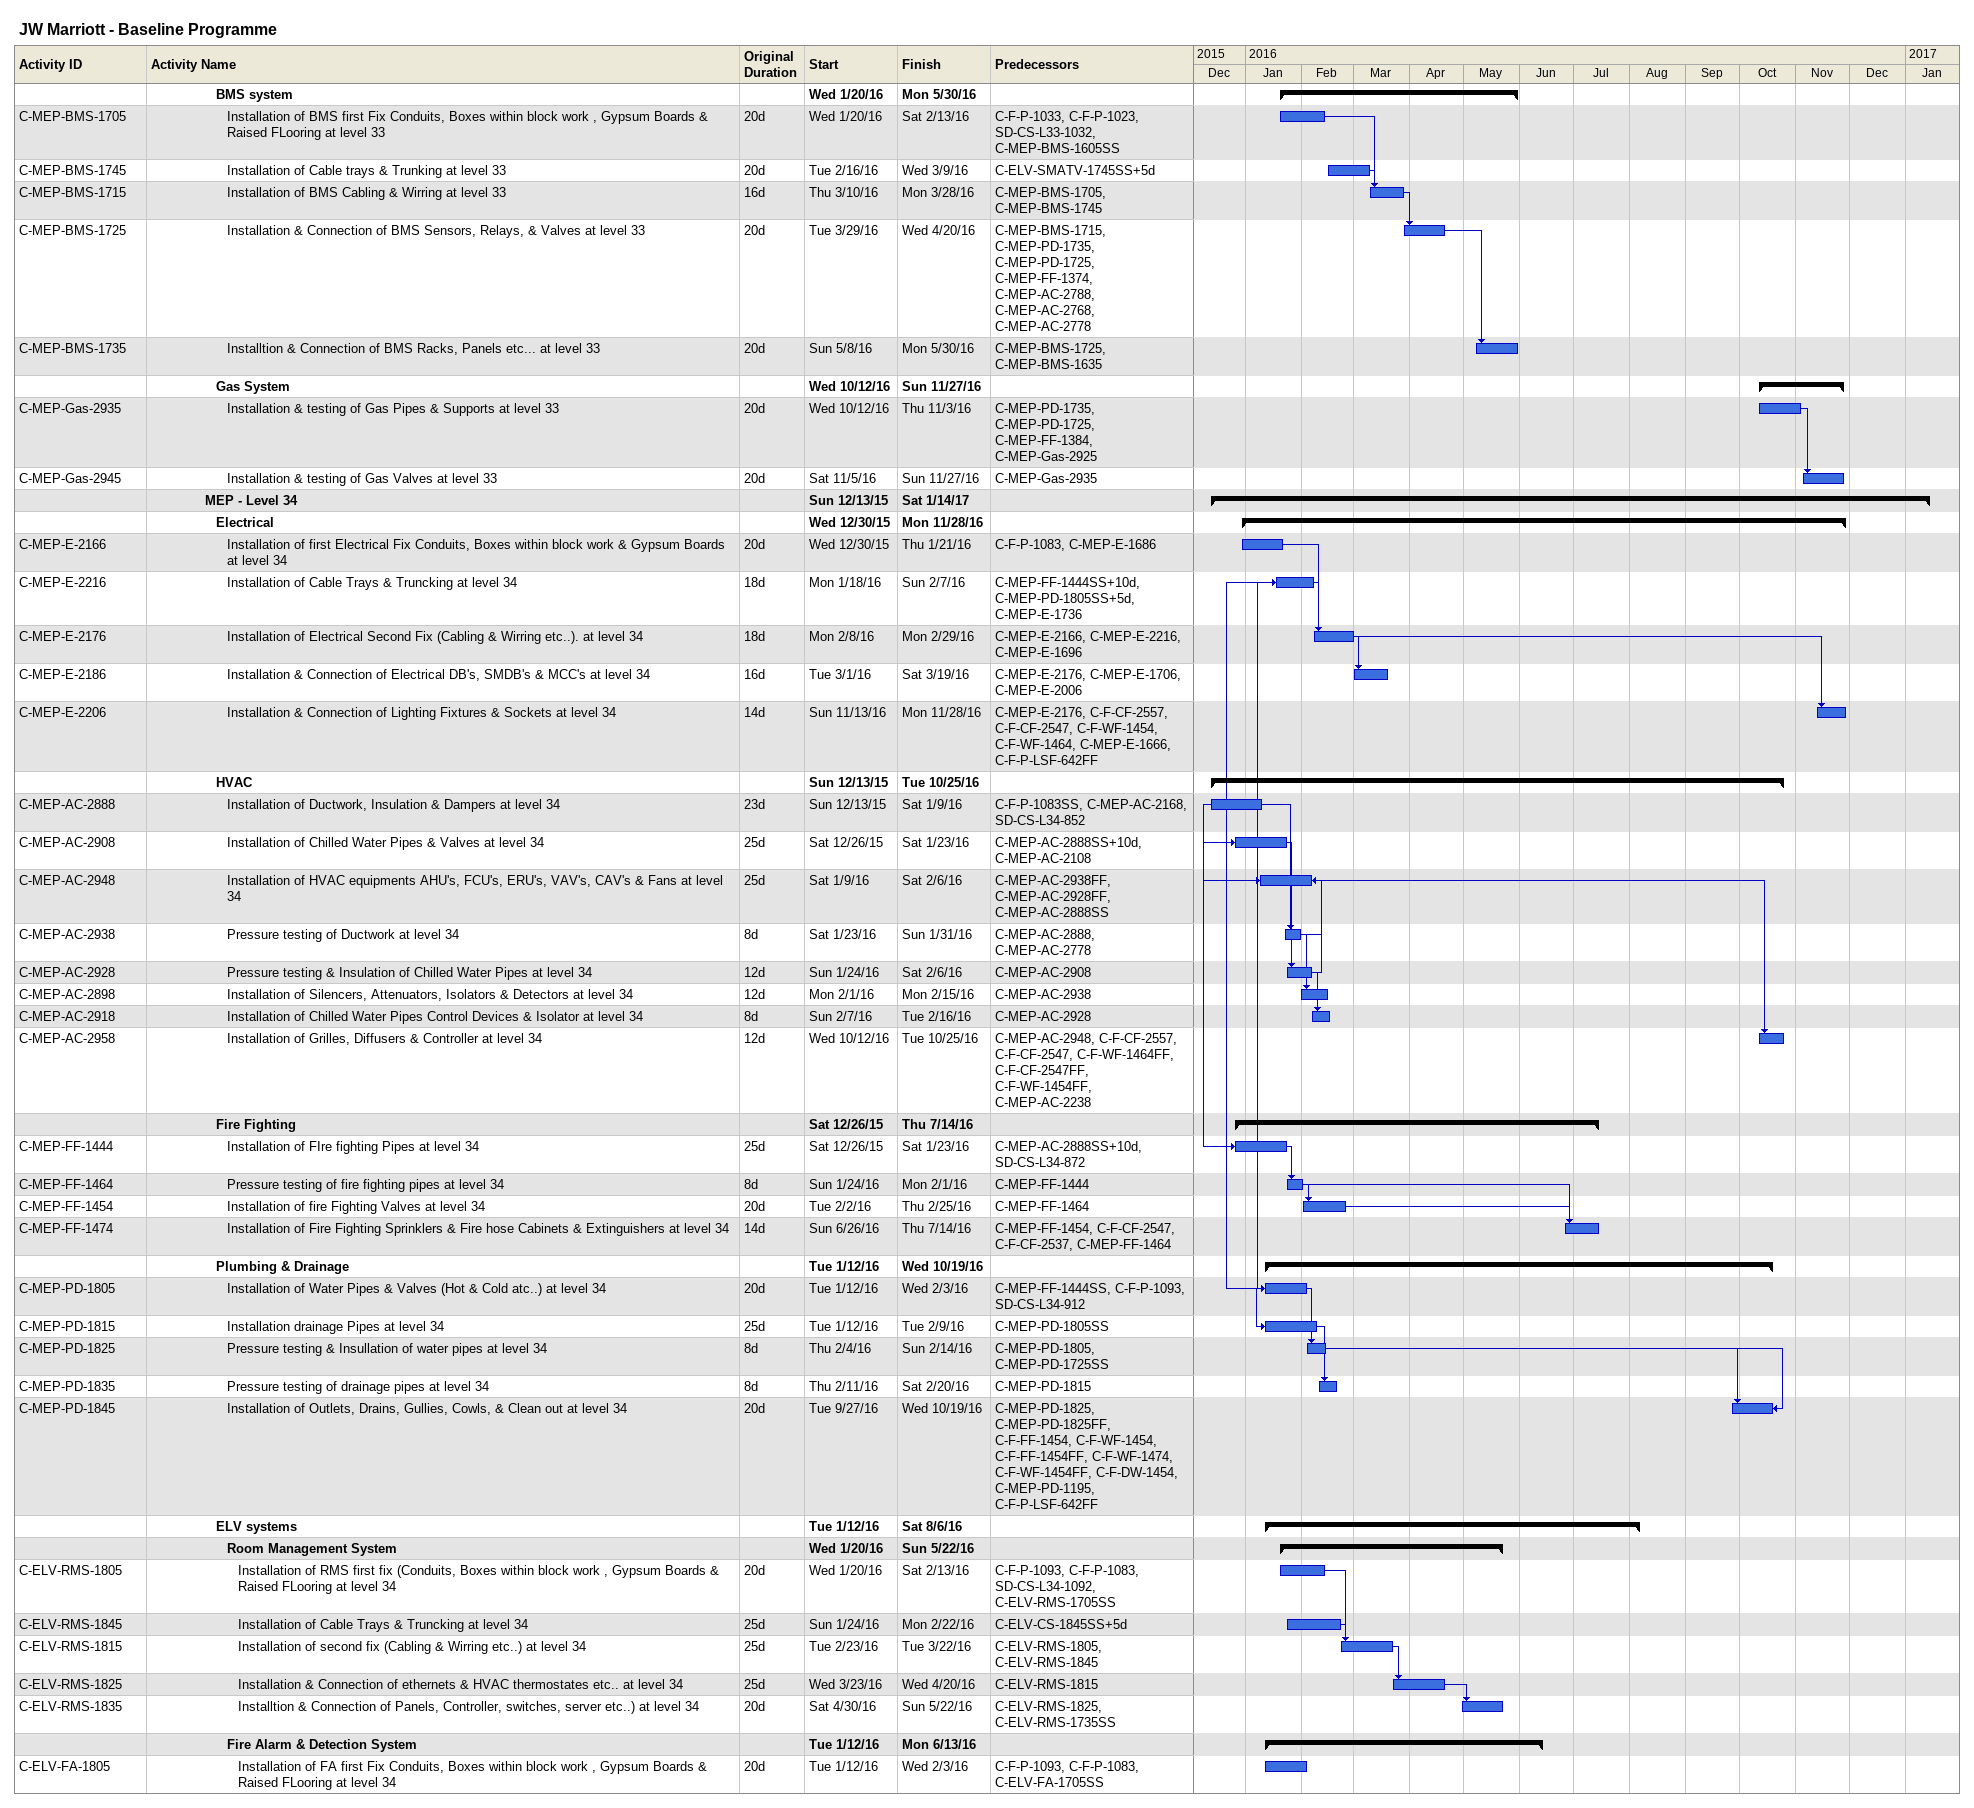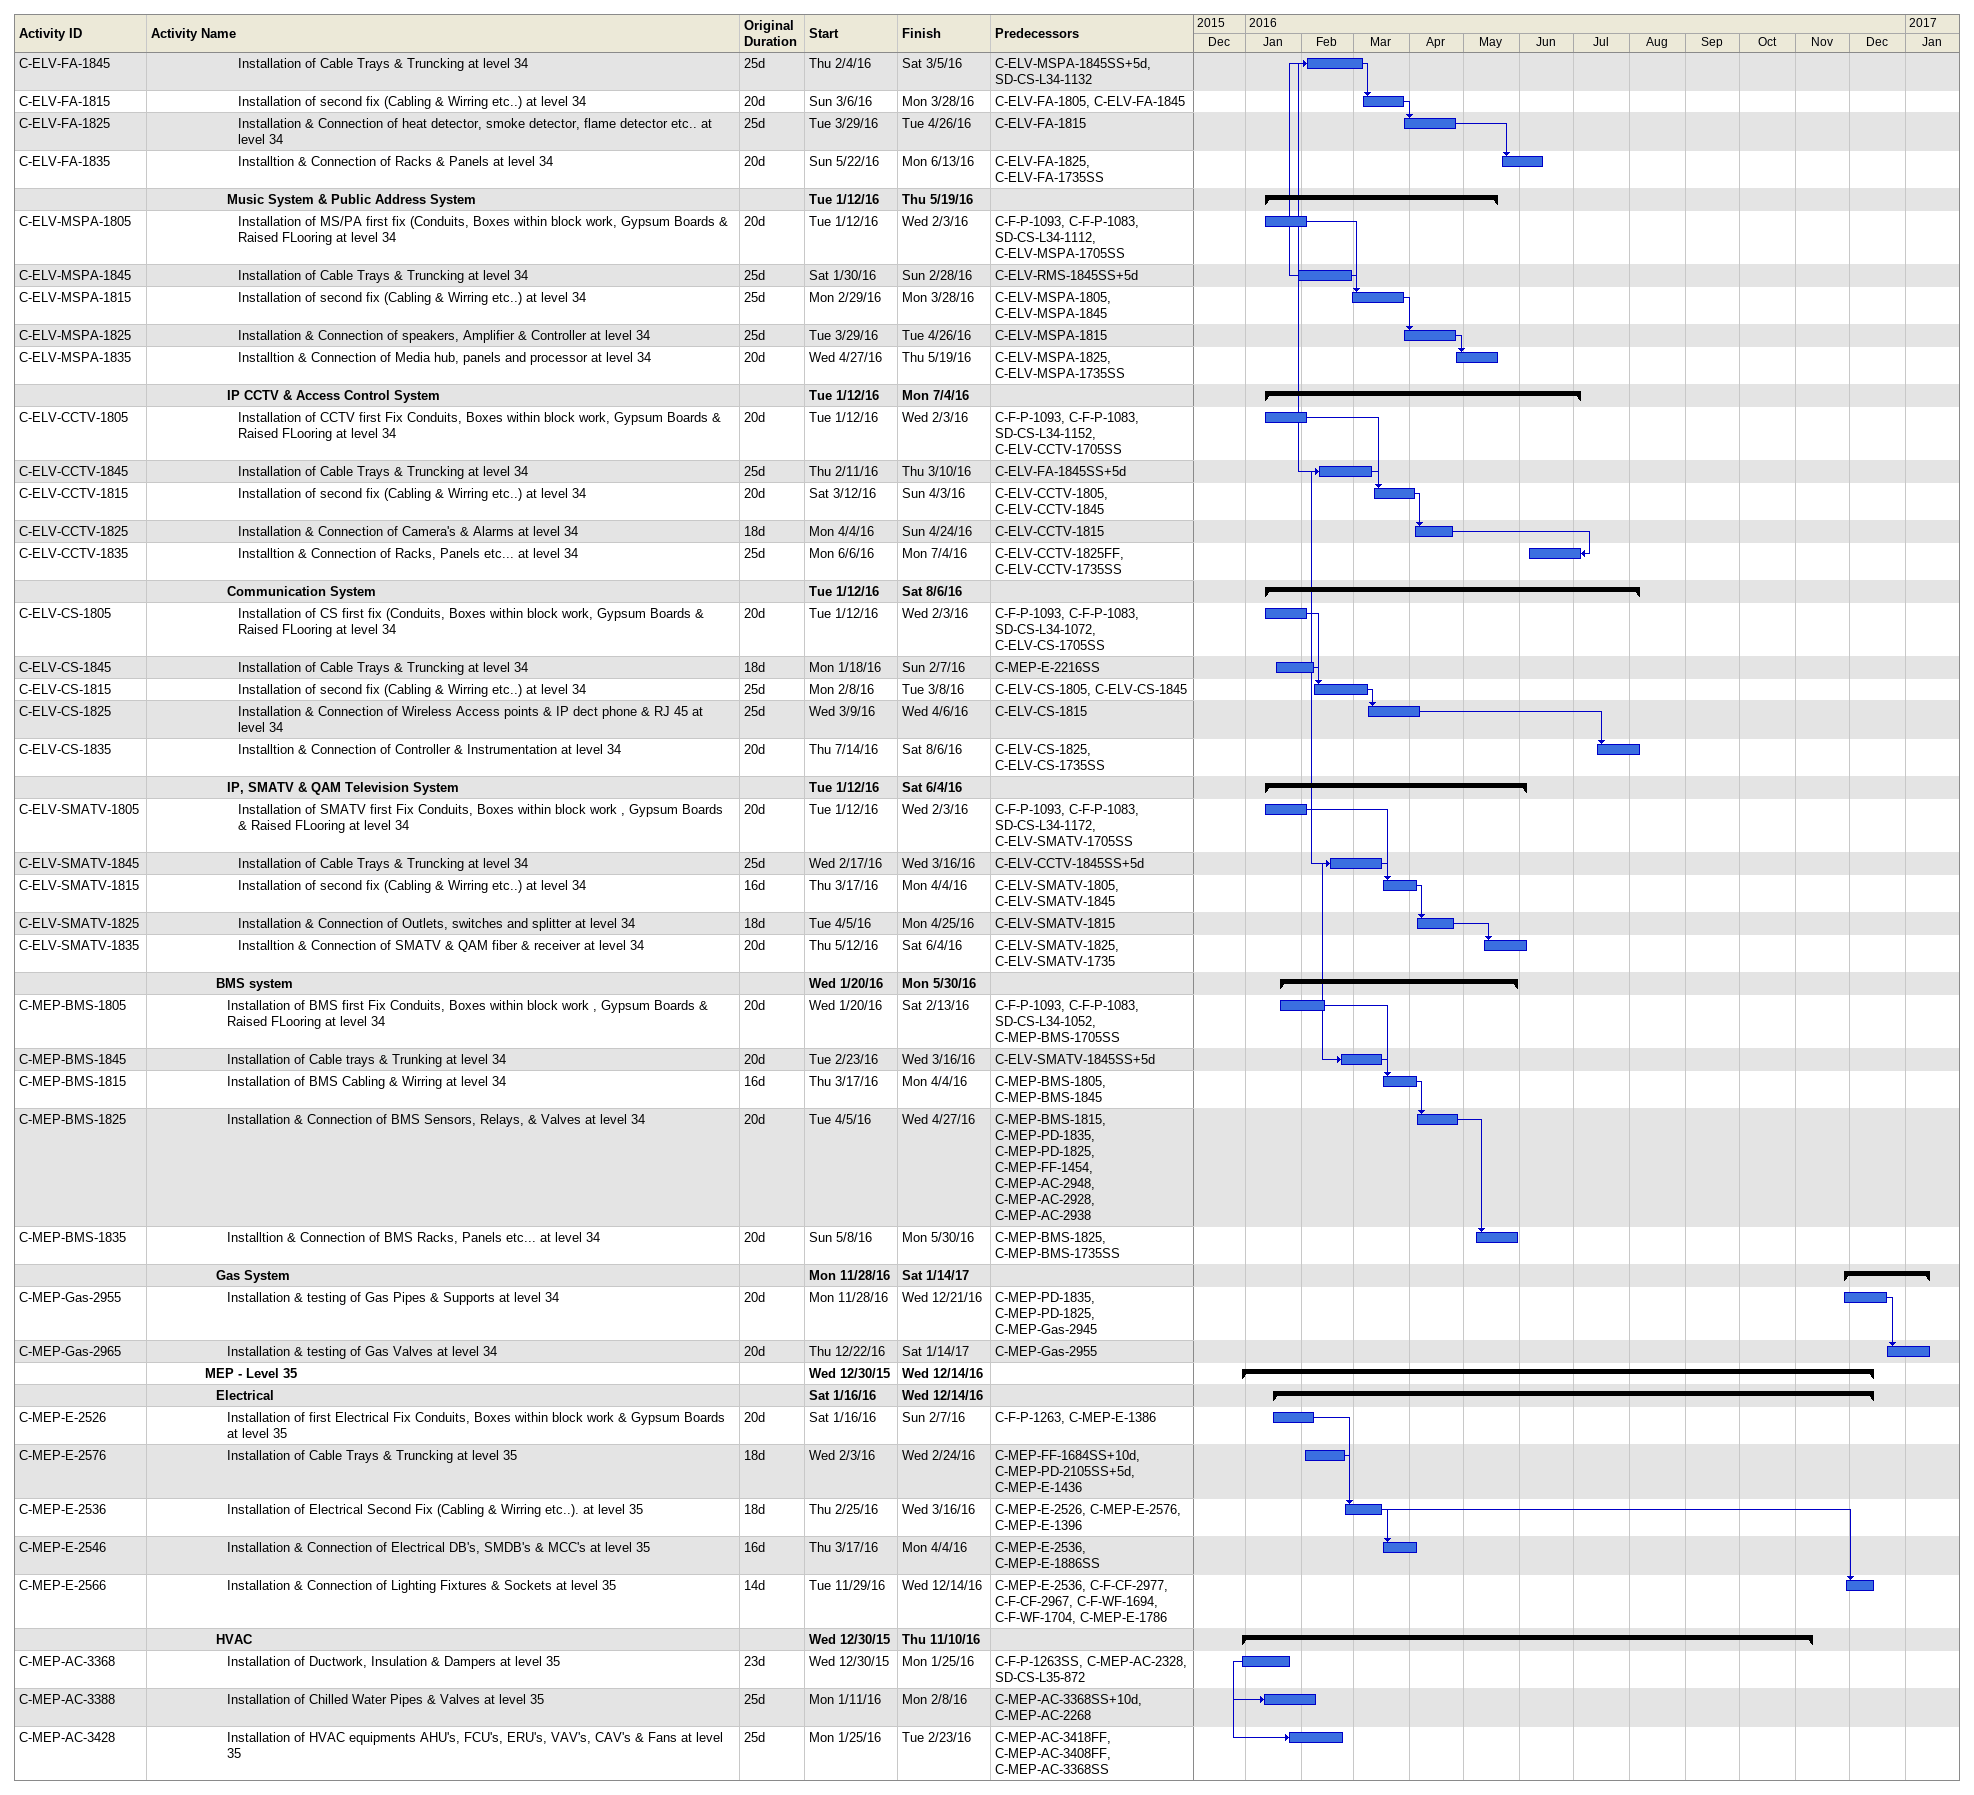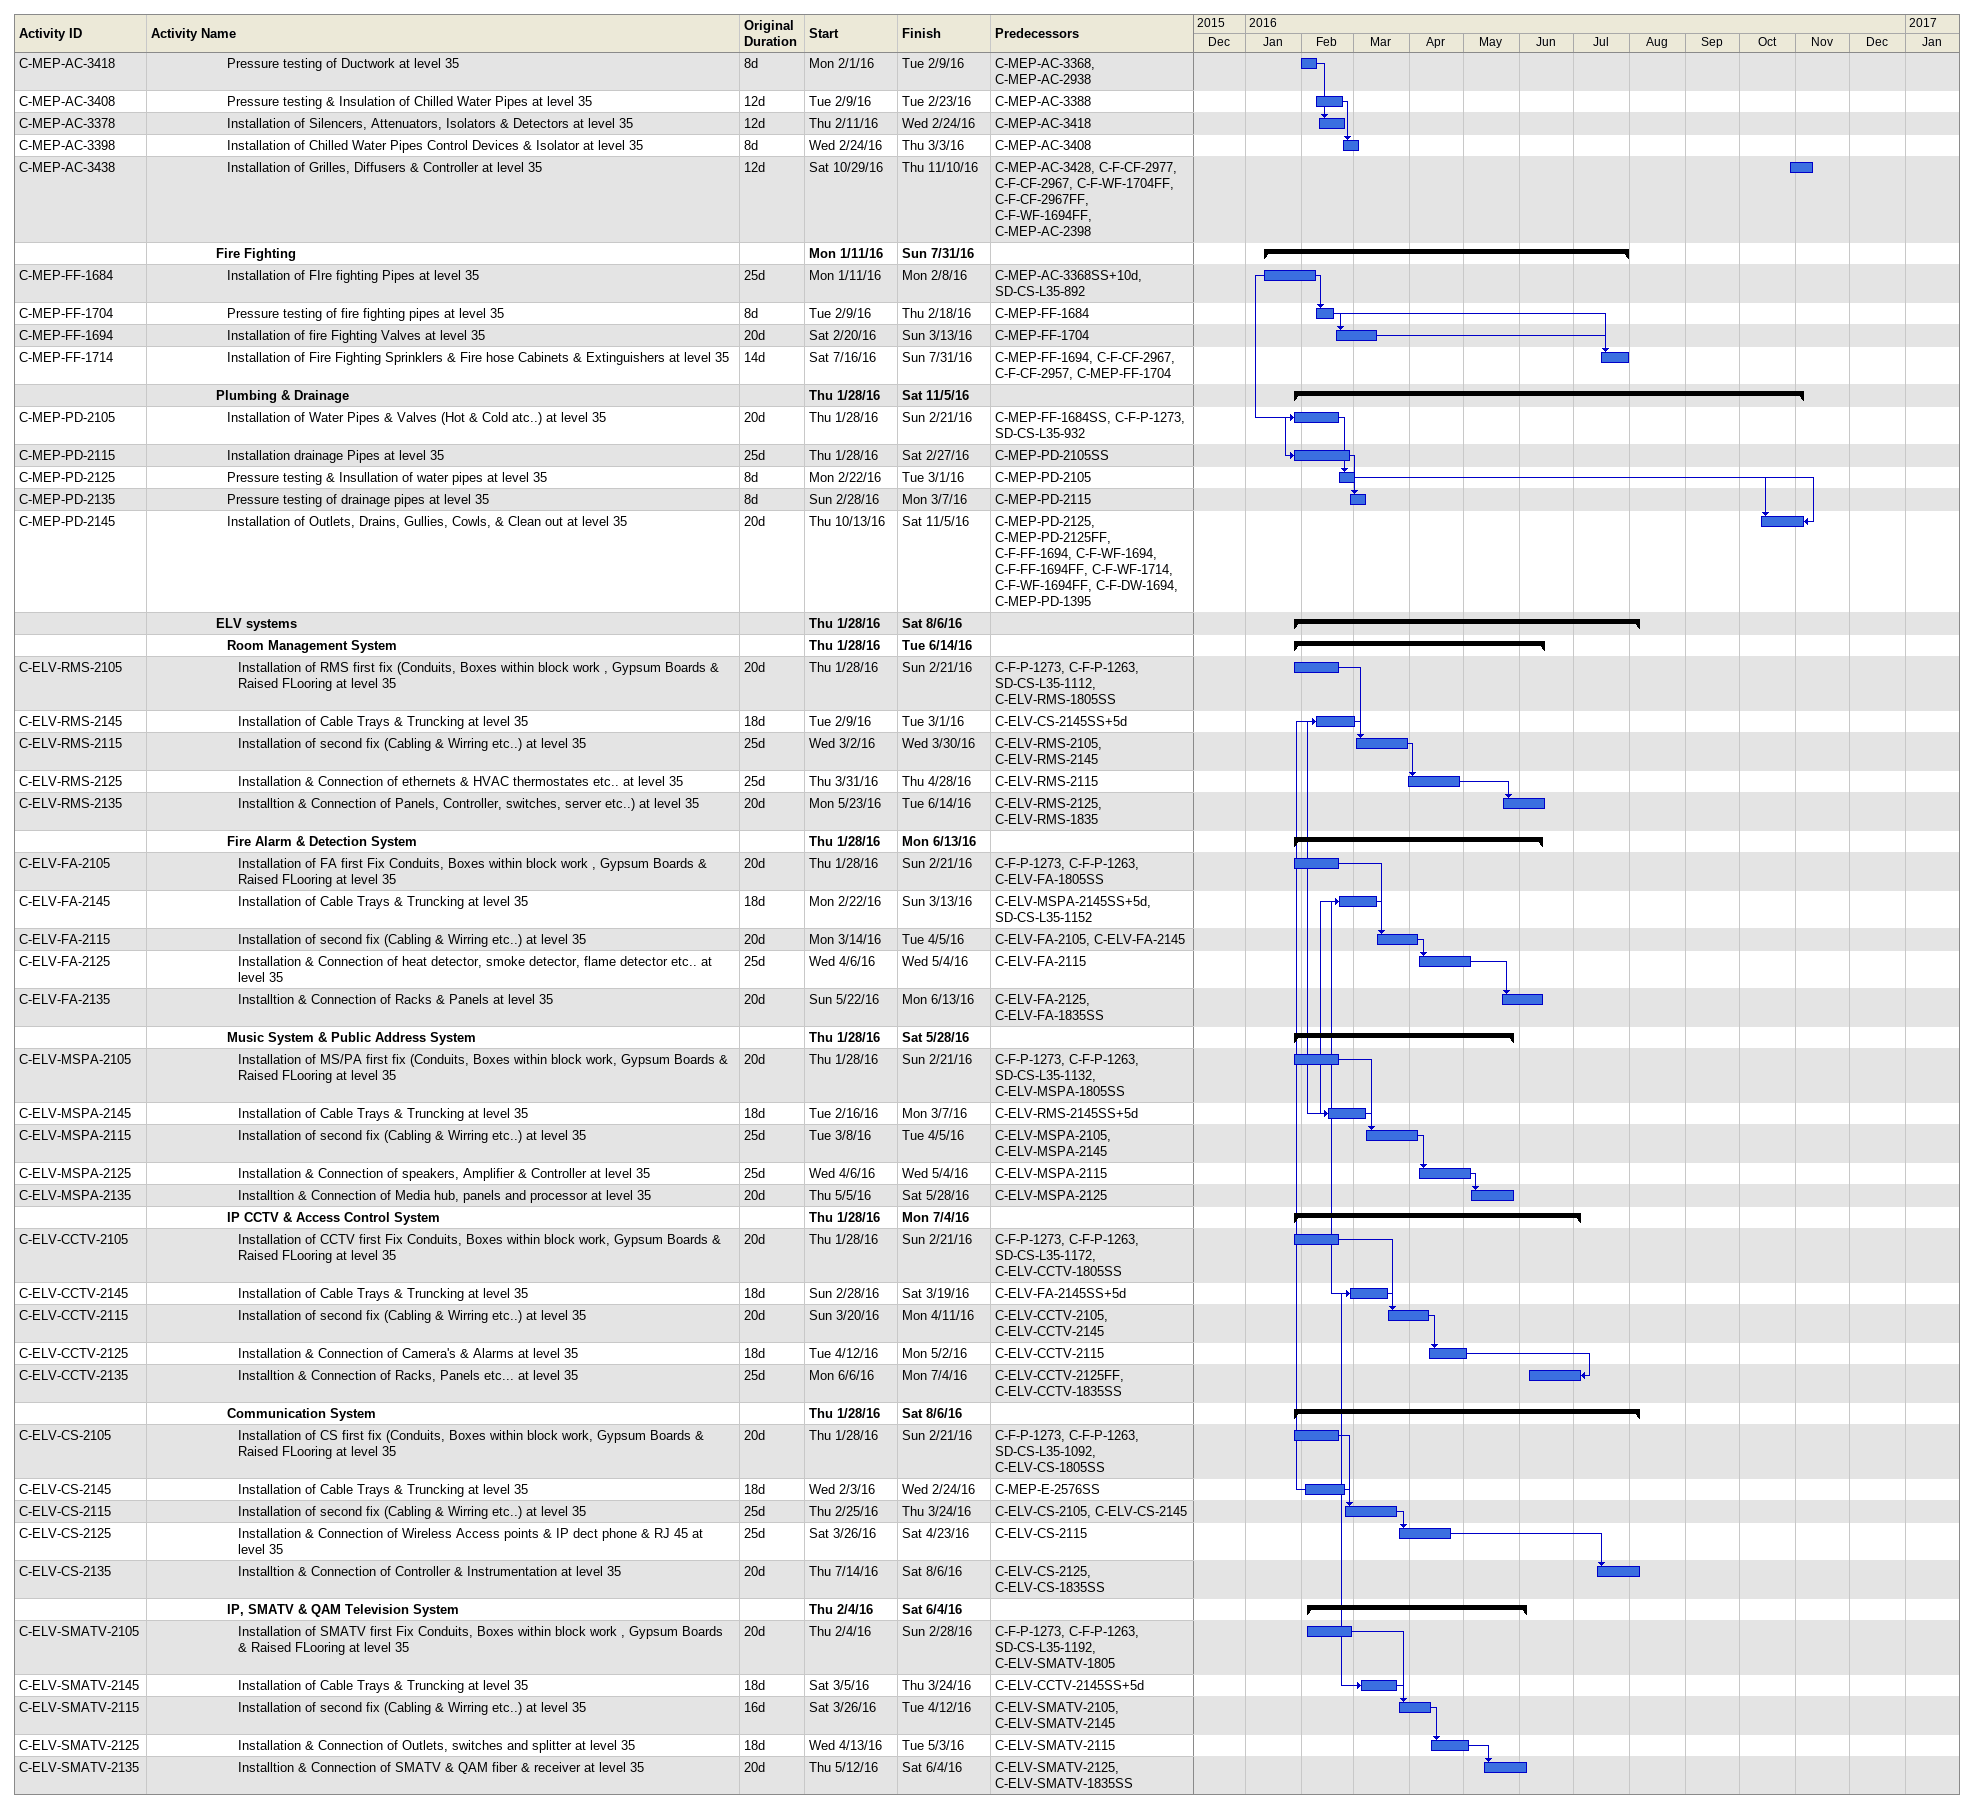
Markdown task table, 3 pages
JW Marriott - Baseline Programme

| ID | Level | Task | Original duration | Start | Finish | Predecessors |
|---|---|---|---|---|---|---|
|  | 7 | **BMS system** |  | 2016-01-20 | 2016-05-30 |  |
| C-MEP-BMS-1705 | 8 | Installation of BMS first Fix Conduits, Boxes within block work , Gypsum Boards & Raised FLooring at level 33 | 20d | 2016-01-20 | 2016-02-13 | C-F-P-1033, C-F-P-1023, SD-CS-L33-1032, C-MEP-BMS-1605SS |
| C-MEP-BMS-1745 | 8 | Installation of Cable trays & Trunking at level 33 | 20d | 2016-02-16 | 2016-03-09 | C-ELV-SMATV-1745SS+5d |
| C-MEP-BMS-1715 | 8 | Installation of BMS Cabling & Wirring at level 33 | 16d | 2016-03-10 | 2016-03-28 | C-MEP-BMS-1705, C-MEP-BMS-1745 |
| C-MEP-BMS-1725 | 8 | Installation & Connection of BMS Sensors, Relays, & Valves at level 33 | 20d | 2016-03-29 | 2016-04-20 | C-MEP-BMS-1715, C-MEP-PD-1735, C-MEP-PD-1725, C-MEP-FF-1374, C-MEP-AC-2788, C-MEP-AC-2768, C-MEP-AC-2778 |
| C-MEP-BMS-1735 | 8 | Installtion & Connection of BMS Racks, Panels etc... at level 33 | 20d | 2016-05-08 | 2016-05-30 | C-MEP-BMS-1725, C-MEP-BMS-1635 |
|  | 7 | **Gas System** |  | 2016-10-12 | 2016-11-27 |  |
| C-MEP-Gas-2935 | 8 | Installation & testing of Gas Pipes & Supports at level 33 | 20d | 2016-10-12 | 2016-11-03 | C-MEP-PD-1735, C-MEP-PD-1725, C-MEP-FF-1384, C-MEP-Gas-2925 |
| C-MEP-Gas-2945 | 8 | Installation & testing of Gas Valves at level 33 | 20d | 2016-11-05 | 2016-11-27 | C-MEP-Gas-2935 |
|  | 6 | **MEP - Level 34** |  | 2015-12-13 | 2017-01-14 |  |
|  | 7 | **Electrical** |  | 2015-12-30 | 2016-11-28 |  |
| C-MEP-E-2166 | 8 | Installation of first Electrical Fix Conduits, Boxes within block work & Gypsum Boards at level 34 | 20d | 2015-12-30 | 2016-01-21 | C-F-P-1083, C-MEP-E-1686 |
| C-MEP-E-2216 | 8 | Installation of Cable Trays & Truncking at level 34 | 18d | 2016-01-18 | 2016-02-07 | C-MEP-FF-1444SS+10d, C-MEP-PD-1805SS+5d, C-MEP-E-1736 |
| C-MEP-E-2176 | 8 | Installation of Electrical Second Fix (Cabling & Wirring etc..). at level 34 | 18d | 2016-02-08 | 2016-02-29 | C-MEP-E-2166, C-MEP-E-2216, C-MEP-E-1696 |
| C-MEP-E-2186 | 8 | Installation & Connection of Electrical DB's, SMDB's & MCC's at level 34 | 16d | 2016-03-01 | 2016-03-19 | C-MEP-E-2176, C-MEP-E-1706, C-MEP-E-2006 |
| C-MEP-E-2206 | 8 | Installation & Connection of Lighting Fixtures & Sockets at level 34 | 14d | 2016-11-13 | 2016-11-28 | C-MEP-E-2176, C-F-CF-2557, C-F-CF-2547, C-F-WF-1454, C-F-WF-1464, C-MEP-E-1666, C-F-P-LSF-642FF |
|  | 7 | **HVAC** |  | 2015-12-13 | 2016-10-25 |  |
| C-MEP-AC-2888 | 8 | Installation of Ductwork, Insulation & Dampers at level 34 | 23d | 2015-12-13 | 2016-01-09 | C-F-P-1083SS, C-MEP-AC-2168, SD-CS-L34-852 |
| C-MEP-AC-2908 | 8 | Installation of Chilled Water Pipes & Valves at level 34 | 25d | 2015-12-26 | 2016-01-23 | C-MEP-AC-2888SS+10d, C-MEP-AC-2108 |
| C-MEP-AC-2948 | 8 | Installation of HVAC equipments AHU's, FCU's, ERU's, VAV's, CAV's & Fans at level 34 | 25d | 2016-01-09 | 2016-02-06 | C-MEP-AC-2938FF, C-MEP-AC-2928FF, C-MEP-AC-2888SS |
| C-MEP-AC-2938 | 8 | Pressure testing of Ductwork at level 34 | 8d | 2016-01-23 | 2016-01-31 | C-MEP-AC-2888, C-MEP-AC-2778 |
| C-MEP-AC-2928 | 8 | Pressure testing & Insulation of Chilled Water Pipes at level 34 | 12d | 2016-01-24 | 2016-02-06 | C-MEP-AC-2908 |
| C-MEP-AC-2898 | 8 | Installation of Silencers, Attenuators, Isolators & Detectors at level 34 | 12d | 2016-02-01 | 2016-02-15 | C-MEP-AC-2938 |
| C-MEP-AC-2918 | 8 | Installation of Chilled Water Pipes Control Devices & Isolator at level 34 | 8d | 2016-02-07 | 2016-02-16 | C-MEP-AC-2928 |
| C-MEP-AC-2958 | 8 | Installation of Grilles, Diffusers & Controller at level 34 | 12d | 2016-10-12 | 2016-10-25 | C-MEP-AC-2948, C-F-CF-2557, C-F-CF-2547, C-F-WF-1464FF, C-F-CF-2547FF, C-F-WF-1454FF, C-MEP-AC-2238 |
|  | 7 | **Fire Fighting** |  | 2015-12-26 | 2016-07-14 |  |
| C-MEP-FF-1444 | 8 | Installation of FIre fighting Pipes at level 34 | 25d | 2015-12-26 | 2016-01-23 | C-MEP-AC-2888SS+10d, SD-CS-L34-872 |
| C-MEP-FF-1464 | 8 | Pressure testing of fire fighting pipes at level 34 | 8d | 2016-01-24 | 2016-02-01 | C-MEP-FF-1444 |
| C-MEP-FF-1454 | 8 | Installation of fire Fighting Valves at level 34 | 20d | 2016-02-02 | 2016-02-25 | C-MEP-FF-1464 |
| C-MEP-FF-1474 | 8 | Installation of Fire Fighting Sprinklers & Fire hose Cabinets & Extinguishers at level 34 | 14d | 2016-06-26 | 2016-07-14 | C-MEP-FF-1454, C-F-CF-2547, C-F-CF-2537, C-MEP-FF-1464 |
|  | 7 | **Plumbing & Drainage** |  | 2016-01-12 | 2016-10-19 |  |
| C-MEP-PD-1805 | 8 | Installation of Water Pipes & Valves (Hot & Cold atc..) at level 34 | 20d | 2016-01-12 | 2016-02-03 | C-MEP-FF-1444SS, C-F-P-1093, SD-CS-L34-912 |
| C-MEP-PD-1815 | 8 | Installation drainage Pipes at level 34 | 25d | 2016-01-12 | 2016-02-09 | C-MEP-PD-1805SS |
| C-MEP-PD-1825 | 8 | Pressure testing & Insullation of water pipes at level 34 | 8d | 2016-02-04 | 2016-02-14 | C-MEP-PD-1805, C-MEP-PD-1725SS |
| C-MEP-PD-1835 | 8 | Pressure testing of drainage pipes at level 34 | 8d | 2016-02-11 | 2016-02-20 | C-MEP-PD-1815 |
| C-MEP-PD-1845 | 8 | Installation of Outlets, Drains, Gullies, Cowls, & Clean out at level 34 | 20d | 2016-09-27 | 2016-10-19 | C-MEP-PD-1825, C-MEP-PD-1825FF, C-F-FF-1454, C-F-WF-1454, C-F-FF-1454FF, C-F-WF-1474, C-F-WF-1454FF, C-F-DW-1454, C-MEP-PD-1195, C-F-P-LSF-642FF |
|  | 7 | **ELV systems** |  | 2016-01-12 | 2016-08-06 |  |
|  | 8 | **Room Management System** |  | 2016-01-20 | 2016-05-22 |  |
| C-ELV-RMS-1805 | 9 | Installation of RMS first fix (Conduits, Boxes within block work , Gypsum Boards & Raised FLooring at level 34 | 20d | 2016-01-20 | 2016-02-13 | C-F-P-1093, C-F-P-1083, SD-CS-L34-1092, C-ELV-RMS-1705SS |
| C-ELV-RMS-1845 | 9 | Installation of Cable Trays & Truncking at level 34 | 25d | 2016-01-24 | 2016-02-22 | C-ELV-CS-1845SS+5d |
| C-ELV-RMS-1815 | 9 | Installation of second fix (Cabling & Wirring etc..) at level 34 | 25d | 2016-02-23 | 2016-03-22 | C-ELV-RMS-1805, C-ELV-RMS-1845 |
| C-ELV-RMS-1825 | 9 | Installation & Connection of ethernets & HVAC thermostates etc.. at level 34 | 25d | 2016-03-23 | 2016-04-20 | C-ELV-RMS-1815 |
| C-ELV-RMS-1835 | 9 | Installtion & Connection of Panels, Controller, switches, server etc..) at level 34 | 20d | 2016-04-30 | 2016-05-22 | C-ELV-RMS-1825, C-ELV-RMS-1735SS |
|  | 8 | **Fire Alarm & Detection System** |  | 2016-01-12 | 2016-06-13 |  |
| C-ELV-FA-1805 | 9 | Installation of FA first Fix Conduits, Boxes within block work , Gypsum Boards & Raised FLooring at level 34 | 20d | 2016-01-12 | 2016-02-03 | C-F-P-1093, C-F-P-1083, C-ELV-FA-1705SS |
| C-ELV-FA-1845 | 9 | Installation of Cable Trays & Truncking at level 34 | 25d | 2016-02-04 | 2016-03-05 | C-ELV-MSPA-1845SS+5d, SD-CS-L34-1132 |
| C-ELV-FA-1815 | 9 | Installation of second fix (Cabling & Wirring etc..) at level 34 | 20d | 2016-03-06 | 2016-03-28 | C-ELV-FA-1805, C-ELV-FA-1845 |
| C-ELV-FA-1825 | 9 | Installation & Connection of heat detector, smoke detector, flame detector etc.. at level 34 | 25d | 2016-03-29 | 2016-04-26 | C-ELV-FA-1815 |
| C-ELV-FA-1835 | 9 | Installtion & Connection of Racks & Panels at level 34 | 20d | 2016-05-22 | 2016-06-13 | C-ELV-FA-1825, C-ELV-FA-1735SS |
|  | 8 | **Music System & Public Address System** |  | 2016-01-12 | 2016-05-19 |  |
| C-ELV-MSPA-1805 | 9 | Installation of MS/PA first fix (Conduits, Boxes within block work, Gypsum Boards & Raised FLooring at level 34 | 20d | 2016-01-12 | 2016-02-03 | C-F-P-1093, C-F-P-1083, SD-CS-L34-1112, C-ELV-MSPA-1705SS |
| C-ELV-MSPA-1845 | 9 | Installation of Cable Trays & Truncking at level 34 | 25d | 2016-01-30 | 2016-02-28 | C-ELV-RMS-1845SS+5d |
| C-ELV-MSPA-1815 | 9 | Installation of second fix (Cabling & Wirring etc..) at level 34 | 25d | 2016-02-29 | 2016-03-28 | C-ELV-MSPA-1805, C-ELV-MSPA-1845 |
| C-ELV-MSPA-1825 | 9 | Installation & Connection of speakers, Amplifier & Controller at level 34 | 25d | 2016-03-29 | 2016-04-26 | C-ELV-MSPA-1815 |
| C-ELV-MSPA-1835 | 9 | Installtion & Connection of Media hub, panels and processor at level 34 | 20d | 2016-04-27 | 2016-05-19 | C-ELV-MSPA-1825, C-ELV-MSPA-1735SS |
|  | 8 | **IP CCTV & Access Control System** |  | 2016-01-12 | 2016-07-04 |  |
| C-ELV-CCTV-1805 | 9 | Installation of CCTV first Fix Conduits, Boxes within block work, Gypsum Boards & Raised FLooring at level 34 | 20d | 2016-01-12 | 2016-02-03 | C-F-P-1093, C-F-P-1083, SD-CS-L34-1152, C-ELV-CCTV-1705SS |
| C-ELV-CCTV-1845 | 9 | Installation of Cable Trays & Truncking at level 34 | 25d | 2016-02-11 | 2016-03-10 | C-ELV-FA-1845SS+5d |
| C-ELV-CCTV-1815 | 9 | Installation of second fix (Cabling & Wirring etc..) at level 34 | 20d | 2016-03-12 | 2016-04-03 | C-ELV-CCTV-1805, C-ELV-CCTV-1845 |
| C-ELV-CCTV-1825 | 9 | Installation & Connection of Camera's & Alarms at level 34 | 18d | 2016-04-04 | 2016-04-24 | C-ELV-CCTV-1815 |
| C-ELV-CCTV-1835 | 9 | Installtion & Connection of Racks, Panels etc... at level 34 | 25d | 2016-06-06 | 2016-07-04 | C-ELV-CCTV-1825FF, C-ELV-CCTV-1735SS |
|  | 8 | **Communication System** |  | 2016-01-12 | 2016-08-06 |  |
| C-ELV-CS-1805 | 9 | Installation of CS first fix (Conduits, Boxes within block work, Gypsum Boards & Raised FLooring at level 34 | 20d | 2016-01-12 | 2016-02-03 | C-F-P-1093, C-F-P-1083, SD-CS-L34-1072, C-ELV-CS-1705SS |
| C-ELV-CS-1845 | 9 | Installation of Cable Trays & Truncking at level 34 | 18d | 2016-01-18 | 2016-02-07 | C-MEP-E-2216SS |
| C-ELV-CS-1815 | 9 | Installation of second fix (Cabling & Wirring etc..) at level 34 | 25d | 2016-02-08 | 2016-03-08 | C-ELV-CS-1805, C-ELV-CS-1845 |
| C-ELV-CS-1825 | 9 | Installation & Connection of Wireless Access points & IP dect phone & RJ 45 at level 34 | 25d | 2016-03-09 | 2016-04-06 | C-ELV-CS-1815 |
| C-ELV-CS-1835 | 9 | Installtion & Connection of Controller & Instrumentation at level 34 | 20d | 2016-07-14 | 2016-08-06 | C-ELV-CS-1825, C-ELV-CS-1735SS |
|  | 8 | **IP, SMATV & QAM Television System** |  | 2016-01-12 | 2016-06-04 |  |
| C-ELV-SMATV-1805 | 9 | Installation of SMATV first Fix Conduits, Boxes within block work , Gypsum Boards & Raised FLooring at level 34 | 20d | 2016-01-12 | 2016-02-03 | C-F-P-1093, C-F-P-1083, SD-CS-L34-1172, C-ELV-SMATV-1705SS |
| C-ELV-SMATV-1845 | 9 | Installation of Cable Trays & Truncking at level 34 | 25d | 2016-02-17 | 2016-03-16 | C-ELV-CCTV-1845SS+5d |
| C-ELV-SMATV-1815 | 9 | Installation of second fix (Cabling & Wirring etc..) at level 34 | 16d | 2016-03-17 | 2016-04-04 | C-ELV-SMATV-1805, C-ELV-SMATV-1845 |
| C-ELV-SMATV-1825 | 9 | Installation & Connection of Outlets, switches and splitter at level 34 | 18d | 2016-04-05 | 2016-04-25 | C-ELV-SMATV-1815 |
| C-ELV-SMATV-1835 | 9 | Installtion & Connection of SMATV & QAM fiber & receiver at level 34 | 20d | 2016-05-12 | 2016-06-04 | C-ELV-SMATV-1825, C-ELV-SMATV-1735 |
|  | 7 | **BMS system** |  | 2016-01-20 | 2016-05-30 |  |
| C-MEP-BMS-1805 | 8 | Installation of BMS first Fix Conduits, Boxes within block work , Gypsum Boards & Raised FLooring at level 34 | 20d | 2016-01-20 | 2016-02-13 | C-F-P-1093, C-F-P-1083, SD-CS-L34-1052, C-MEP-BMS-1705SS |
| C-MEP-BMS-1845 | 8 | Installation of Cable trays & Trunking at level 34 | 20d | 2016-02-23 | 2016-03-16 | C-ELV-SMATV-1845SS+5d |
| C-MEP-BMS-1815 | 8 | Installation of BMS Cabling & Wirring at level 34 | 16d | 2016-03-17 | 2016-04-04 | C-MEP-BMS-1805, C-MEP-BMS-1845 |
| C-MEP-BMS-1825 | 8 | Installation & Connection of BMS Sensors, Relays, & Valves at level 34 | 20d | 2016-04-05 | 2016-04-27 | C-MEP-BMS-1815, C-MEP-PD-1835, C-MEP-PD-1825, C-MEP-FF-1454, C-MEP-AC-2948, C-MEP-AC-2928, C-MEP-AC-2938 |
| C-MEP-BMS-1835 | 8 | Installtion & Connection of BMS Racks, Panels etc... at level 34 | 20d | 2016-05-08 | 2016-05-30 | C-MEP-BMS-1825, C-MEP-BMS-1735SS |
|  | 7 | **Gas System** |  | 2016-11-28 | 2017-01-14 |  |
| C-MEP-Gas-2955 | 8 | Installation & testing of Gas Pipes & Supports at level 34 | 20d | 2016-11-28 | 2016-12-21 | C-MEP-PD-1835, C-MEP-PD-1825, C-MEP-Gas-2945 |
| C-MEP-Gas-2965 | 8 | Installation & testing of Gas Valves at level 34 | 20d | 2016-12-22 | 2017-01-14 | C-MEP-Gas-2955 |
|  | 6 | **MEP - Level 35** |  | 2015-12-30 | 2016-12-14 |  |
|  | 7 | **Electrical** |  | 2016-01-16 | 2016-12-14 |  |
| C-MEP-E-2526 | 8 | Installation of first Electrical Fix Conduits, Boxes within block work & Gypsum Boards at level 35 | 20d | 2016-01-16 | 2016-02-07 | C-F-P-1263, C-MEP-E-1386 |
| C-MEP-E-2576 | 8 | Installation of Cable Trays & Truncking at level 35 | 18d | 2016-02-03 | 2016-02-24 | C-MEP-FF-1684SS+10d, C-MEP-PD-2105SS+5d, C-MEP-E-1436 |
| C-MEP-E-2536 | 8 | Installation of Electrical Second Fix (Cabling & Wirring etc..). at level 35 | 18d | 2016-02-25 | 2016-03-16 | C-MEP-E-2526, C-MEP-E-2576, C-MEP-E-1396 |
| C-MEP-E-2546 | 8 | Installation & Connection of Electrical DB's, SMDB's & MCC's at level 35 | 16d | 2016-03-17 | 2016-04-04 | C-MEP-E-2536, C-MEP-E-1886SS |
| C-MEP-E-2566 | 8 | Installation & Connection of Lighting Fixtures & Sockets at level 35 | 14d | 2016-11-29 | 2016-12-14 | C-MEP-E-2536, C-F-CF-2977, C-F-CF-2967, C-F-WF-1694, C-F-WF-1704, C-MEP-E-1786 |
|  | 7 | **HVAC** |  | 2015-12-30 | 2016-11-10 |  |
| C-MEP-AC-3368 | 8 | Installation of Ductwork, Insulation & Dampers at level 35 | 23d | 2015-12-30 | 2016-01-25 | C-F-P-1263SS, C-MEP-AC-2328, SD-CS-L35-872 |
| C-MEP-AC-3388 | 8 | Installation of Chilled Water Pipes & Valves at level 35 | 25d | 2016-01-11 | 2016-02-08 | C-MEP-AC-3368SS+10d, C-MEP-AC-2268 |
| C-MEP-AC-3428 | 8 | Installation of HVAC equipments AHU's, FCU's, ERU's, VAV's, CAV's & Fans at level 35 | 25d | 2016-01-25 | 2016-02-23 | C-MEP-AC-3418FF, C-MEP-AC-3408FF, C-MEP-AC-3368SS |
| C-MEP-AC-3418 | 8 | Pressure testing of Ductwork at level 35 | 8d | 2016-02-01 | 2016-02-09 | C-MEP-AC-3368, C-MEP-AC-2938 |
| C-MEP-AC-3408 | 8 | Pressure testing & Insulation of Chilled Water Pipes at level 35 | 12d | 2016-02-09 | 2016-02-23 | C-MEP-AC-3388 |
| C-MEP-AC-3378 | 8 | Installation of Silencers, Attenuators, Isolators & Detectors at level 35 | 12d | 2016-02-11 | 2016-02-24 | C-MEP-AC-3418 |
| C-MEP-AC-3398 | 8 | Installation of Chilled Water Pipes Control Devices & Isolator at level 35 | 8d | 2016-02-24 | 2016-03-03 | C-MEP-AC-3408 |
| C-MEP-AC-3438 | 8 | Installation of Grilles, Diffusers & Controller at level 35 | 12d | 2016-10-29 | 2016-11-10 | C-MEP-AC-3428, C-F-CF-2977, C-F-CF-2967, C-F-WF-1704FF, C-F-CF-2967FF, C-F-WF-1694FF, C-MEP-AC-2398 |
|  | 7 | **Fire Fighting** |  | 2016-01-11 | 2016-07-31 |  |
| C-MEP-FF-1684 | 8 | Installation of FIre fighting Pipes at level 35 | 25d | 2016-01-11 | 2016-02-08 | C-MEP-AC-3368SS+10d, SD-CS-L35-892 |
| C-MEP-FF-1704 | 8 | Pressure testing of fire fighting pipes at level 35 | 8d | 2016-02-09 | 2016-02-18 | C-MEP-FF-1684 |
| C-MEP-FF-1694 | 8 | Installation of fire Fighting Valves at level 35 | 20d | 2016-02-20 | 2016-03-13 | C-MEP-FF-1704 |
| C-MEP-FF-1714 | 8 | Installation of Fire Fighting Sprinklers & Fire hose Cabinets & Extinguishers at level 35 | 14d | 2016-07-16 | 2016-07-31 | C-MEP-FF-1694, C-F-CF-2967, C-F-CF-2957, C-MEP-FF-1704 |
|  | 7 | **Plumbing & Drainage** |  | 2016-01-28 | 2016-11-05 |  |
| C-MEP-PD-2105 | 8 | Installation of Water Pipes & Valves (Hot & Cold atc..) at level 35 | 20d | 2016-01-28 | 2016-02-21 | C-MEP-FF-1684SS, C-F-P-1273, SD-CS-L35-932 |
| C-MEP-PD-2115 | 8 | Installation drainage Pipes at level 35 | 25d | 2016-01-28 | 2016-02-27 | C-MEP-PD-2105SS |
| C-MEP-PD-2125 | 8 | Pressure testing & Insullation of water pipes at level 35 | 8d | 2016-02-22 | 2016-03-01 | C-MEP-PD-2105 |
| C-MEP-PD-2135 | 8 | Pressure testing of drainage pipes at level 35 | 8d | 2016-02-28 | 2016-03-07 | C-MEP-PD-2115 |
| C-MEP-PD-2145 | 8 | Installation of Outlets, Drains, Gullies, Cowls, & Clean out at level 35 | 20d | 2016-10-13 | 2016-11-05 | C-MEP-PD-2125, C-MEP-PD-2125FF, C-F-FF-1694, C-F-WF-1694, C-F-FF-1694FF, C-F-WF-1714, C-F-WF-1694FF, C-F-DW-1694, C-MEP-PD-1395 |
|  | 7 | **ELV systems** |  | 2016-01-28 | 2016-08-06 |  |
|  | 8 | **Room Management System** |  | 2016-01-28 | 2016-06-14 |  |
| C-ELV-RMS-2105 | 9 | Installation of RMS first fix (Conduits, Boxes within block work , Gypsum Boards & Raised FLooring at level 35 | 20d | 2016-01-28 | 2016-02-21 | C-F-P-1273, C-F-P-1263, SD-CS-L35-1112, C-ELV-RMS-1805SS |
| C-ELV-RMS-2145 | 9 | Installation of Cable Trays & Truncking at level 35 | 18d | 2016-02-09 | 2016-03-01 | C-ELV-CS-2145SS+5d |
| C-ELV-RMS-2115 | 9 | Installation of second fix (Cabling & Wirring etc..) at level 35 | 25d | 2016-03-02 | 2016-03-30 | C-ELV-RMS-2105, C-ELV-RMS-2145 |
| C-ELV-RMS-2125 | 9 | Installation & Connection of ethernets & HVAC thermostates etc.. at level 35 | 25d | 2016-03-31 | 2016-04-28 | C-ELV-RMS-2115 |
| C-ELV-RMS-2135 | 9 | Installtion & Connection of Panels, Controller, switches, server etc..) at level 35 | 20d | 2016-05-23 | 2016-06-14 | C-ELV-RMS-2125, C-ELV-RMS-1835 |
|  | 8 | **Fire Alarm & Detection System** |  | 2016-01-28 | 2016-06-13 |  |
| C-ELV-FA-2105 | 9 | Installation of FA first Fix Conduits, Boxes within block work , Gypsum Boards & Raised FLooring at level 35 | 20d | 2016-01-28 | 2016-02-21 | C-F-P-1273, C-F-P-1263, C-ELV-FA-1805SS |
| C-ELV-FA-2145 | 9 | Installation of Cable Trays & Truncking at level 35 | 18d | 2016-02-22 | 2016-03-13 | C-ELV-MSPA-2145SS+5d, SD-CS-L35-1152 |
| C-ELV-FA-2115 | 9 | Installation of second fix (Cabling & Wirring etc..) at level 35 | 20d | 2016-03-14 | 2016-04-05 | C-ELV-FA-2105, C-ELV-FA-2145 |
| C-ELV-FA-2125 | 9 | Installation & Connection of heat detector, smoke detector, flame detector etc.. at level 35 | 25d | 2016-04-06 | 2016-05-04 | C-ELV-FA-2115 |
| C-ELV-FA-2135 | 9 | Installtion & Connection of Racks & Panels at level 35 | 20d | 2016-05-22 | 2016-06-13 | C-ELV-FA-2125, C-ELV-FA-1835SS |
|  | 8 | **Music System & Public Address System** |  | 2016-01-28 | 2016-05-28 |  |
| C-ELV-MSPA-2105 | 9 | Installation of MS/PA first fix (Conduits, Boxes within block work, Gypsum Boards & Raised FLooring at level 35 | 20d | 2016-01-28 | 2016-02-21 | C-F-P-1273, C-F-P-1263, SD-CS-L35-1132, C-ELV-MSPA-1805SS |
| C-ELV-MSPA-2145 | 9 | Installation of Cable Trays & Truncking at level 35 | 18d | 2016-02-16 | 2016-03-07 | C-ELV-RMS-2145SS+5d |
| C-ELV-MSPA-2115 | 9 | Installation of second fix (Cabling & Wirring etc..) at level 35 | 25d | 2016-03-08 | 2016-04-05 | C-ELV-MSPA-2105, C-ELV-MSPA-2145 |
| C-ELV-MSPA-2125 | 9 | Installation & Connection of speakers, Amplifier & Controller at level 35 | 25d | 2016-04-06 | 2016-05-04 | C-ELV-MSPA-2115 |
| C-ELV-MSPA-2135 | 9 | Installtion & Connection of Media hub, panels and processor at level 35 | 20d | 2016-05-05 | 2016-05-28 | C-ELV-MSPA-2125 |
|  | 8 | **IP CCTV & Access Control System** |  | 2016-01-28 | 2016-07-04 |  |
| C-ELV-CCTV-2105 | 9 | Installation of CCTV first Fix Conduits, Boxes within block work, Gypsum Boards & Raised FLooring at level 35 | 20d | 2016-01-28 | 2016-02-21 | C-F-P-1273, C-F-P-1263, SD-CS-L35-1172, C-ELV-CCTV-1805SS |
| C-ELV-CCTV-2145 | 9 | Installation of Cable Trays & Truncking at level 35 | 18d | 2016-02-28 | 2016-03-19 | C-ELV-FA-2145SS+5d |
| C-ELV-CCTV-2115 | 9 | Installation of second fix (Cabling & Wirring etc..) at level 35 | 20d | 2016-03-20 | 2016-04-11 | C-ELV-CCTV-2105, C-ELV-CCTV-2145 |
| C-ELV-CCTV-2125 | 9 | Installation & Connection of Camera's & Alarms at level 35 | 18d | 2016-04-12 | 2016-05-02 | C-ELV-CCTV-2115 |
| C-ELV-CCTV-2135 | 9 | Installtion & Connection of Racks, Panels etc... at level 35 | 25d | 2016-06-06 | 2016-07-04 | C-ELV-CCTV-2125FF, C-ELV-CCTV-1835SS |
|  | 8 | **Communication System** |  | 2016-01-28 | 2016-08-06 |  |
| C-ELV-CS-2105 | 9 | Installation of CS first fix (Conduits, Boxes within block work, Gypsum Boards & Raised FLooring at level 35 | 20d | 2016-01-28 | 2016-02-21 | C-F-P-1273, C-F-P-1263, SD-CS-L35-1092, C-ELV-CS-1805SS |
| C-ELV-CS-2145 | 9 | Installation of Cable Trays & Truncking at level 35 | 18d | 2016-02-03 | 2016-02-24 | C-MEP-E-2576SS |
| C-ELV-CS-2115 | 9 | Installation of second fix (Cabling & Wirring etc..) at level 35 | 25d | 2016-02-25 | 2016-03-24 | C-ELV-CS-2105, C-ELV-CS-2145 |
| C-ELV-CS-2125 | 9 | Installation & Connection of Wireless Access points & IP dect phone & RJ 45 at level 35 | 25d | 2016-03-26 | 2016-04-23 | C-ELV-CS-2115 |
| C-ELV-CS-2135 | 9 | Installtion & Connection of Controller & Instrumentation at level 35 | 20d | 2016-07-14 | 2016-08-06 | C-ELV-CS-2125, C-ELV-CS-1835SS |
|  | 8 | **IP, SMATV & QAM Television System** |  | 2016-02-04 | 2016-06-04 |  |
| C-ELV-SMATV-2105 | 9 | Installation of SMATV first Fix Conduits, Boxes within block work , Gypsum Boards & Raised FLooring at level 35 | 20d | 2016-02-04 | 2016-02-28 | C-F-P-1273, C-F-P-1263, SD-CS-L35-1192, C-ELV-SMATV-1805 |
| C-ELV-SMATV-2145 | 9 | Installation of Cable Trays & Truncking at level 35 | 18d | 2016-03-05 | 2016-03-24 | C-ELV-CCTV-2145SS+5d |
| C-ELV-SMATV-2115 | 9 | Installation of second fix (Cabling & Wirring etc..) at level 35 | 16d | 2016-03-26 | 2016-04-12 | C-ELV-SMATV-2105, C-ELV-SMATV-2145 |
| C-ELV-SMATV-2125 | 9 | Installation & Connection of Outlets, switches and splitter at level 35 | 18d | 2016-04-13 | 2016-05-03 | C-ELV-SMATV-2115 |
| C-ELV-SMATV-2135 | 9 | Installtion & Connection of SMATV & QAM fiber & receiver at level 35 | 20d | 2016-05-12 | 2016-06-04 | C-ELV-SMATV-2125, C-ELV-SMATV-1835SS |
